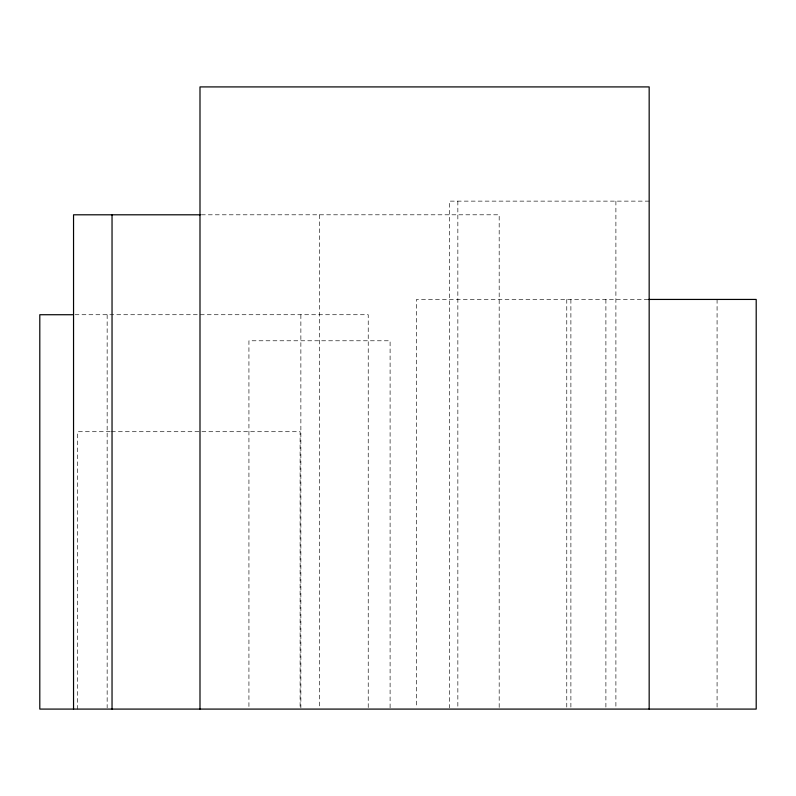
<?xml version="1.0" encoding="UTF-8"?>
<svg xmlns="http://www.w3.org/2000/svg" width="796" height="796" viewBox="0 0 796 796"><rect width="100%" height="100%" fill="white"/><g stroke="black" fill="none" stroke-linecap="round" stroke-linejoin="round"><path stroke-width="0.6" stroke-dasharray="3.98 2.98" d="M649.168 201.129L449.531 201.129L449.531 707.843M201.358 214.801L499.182 214.801L499.182 707.843M648.213 299.435L416.477 299.435L416.477 707.843M75.003 314.728L368.23 314.728L368.23 707.843M110.246 431.711L77.67 431.711L77.67 709.087M111.41 431.711L300.112 431.711L300.112 709.087M717.077 299.435L717.077 707.843M615.895 201.129L615.895 707.843M605.895 299.435L605.895 707.843M570.891 299.435L570.891 707.843M566.772 299.435L566.772 707.843M457.849 201.129L457.849 707.843M390.1 707.843L390.1 340.778L248.929 340.778L248.929 707.843M319.514 214.801L319.514 707.843M300.868 314.728L300.868 707.843M107.152 314.728L107.152 707.843"/><path stroke-width="1.19" d="M200.244 214.801L73.54 214.801L73.54 709.087M648.74 299.435L756.2 299.435L756.2 709.087L39.8 709.087L39.8 314.728L72.555 314.728M649.168 709.087L649.168 86.913L199.995 86.913L199.995 709.087M112.037 214.801L112.037 709.087"/></g></svg>
